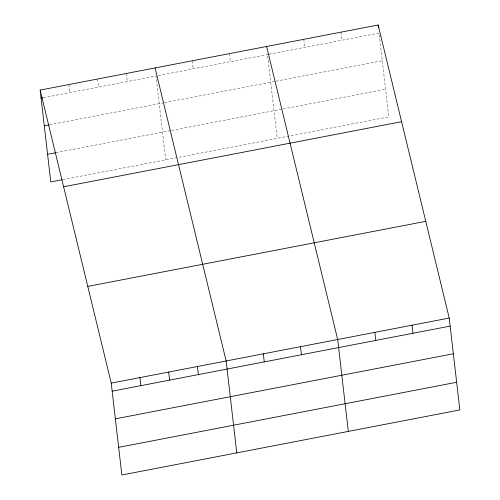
<?xml version="1.0" encoding="UTF-8"?>
<svg xmlns="http://www.w3.org/2000/svg" width="500" height="500" viewBox="0 0 500 500"><rect width="100%" height="100%" fill="white"/><g stroke="black" fill="none" stroke-linecap="round" stroke-linejoin="round"><path stroke-width="0.38" stroke-dasharray="2.5 1.88" d="M43.356 97.7L156 76.013L165.7 159.831M158.275 75.575L267.538 54.538L267.369 53.075M269.056 54.25L379.075 33.069L388.769 116.888L177.838 157.5M49.581 124.781L163.756 102.8M164.513 102.65L275.287 81.325M276.05 81.181L382.275 60.725M55.9 152.694L170.844 130.569M171.606 130.419L282.381 109.094M283.137 108.95L385.569 89.225M62.881 179.631L177.081 157.644M340.962 32.156L341.894 40.225M303.781 39.312L304.719 47.381M267.712 56.075L277.238 138.363M229.425 53.631L230.356 61.7M192.244 60.788L193.181 68.856M126.337 73.475L127.275 81.544M97.613 79.006L98.544 87.075M68.881 84.537L69.812 92.606"/><path stroke-width="0.75" d="M40.15 90.069L378.137 25L449.219 318.044L459.85 409.931L121.862 475L111.231 383.113L40.15 90.069L50.781 181.956L62.125 179.775M41.087 98.138L42.6 97.85M44.288 125.8L48.825 124.925M47.581 154.3L55.9 152.694M63.606 186.775L401.594 121.706M87.775 286.406L425.763 221.337M111.231 383.113L449.219 318.044M112.163 391.181L450.15 326.106M115.363 418.837L453.35 353.769M118.663 447.337L456.65 382.269M266.606 46.475L337.681 339.513L348.312 431.4M155.069 67.944L226.144 360.988L236.775 452.875M378.137 25L378.481 27.931M412.038 325.2L412.969 333.269M374.856 332.356L375.794 340.425M300.5 346.675L301.438 354.738M263.325 353.831L264.256 361.9M197.413 366.519L198.35 374.588M168.688 372.05L169.619 380.119M139.956 377.581L140.894 385.65"/></g></svg>
